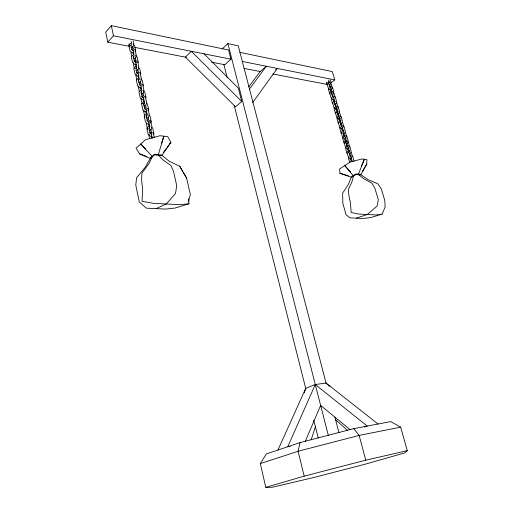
<?xml version="1.0" encoding="UTF-8"?>
<svg xmlns="http://www.w3.org/2000/svg" width="513" height="513" viewBox="0 0 513 513"><rect width="100%" height="100%" fill="white"/><g stroke="black" fill="none" stroke-linecap="round" stroke-linejoin="round"><path stroke-width="0.77" d="M182.795 171.528L179.717 166.231L169.316 161.326L162.345 155.663L154.586 154.907L149.905 158.985L145.442 166.969L136.631 177.729L135.765 185.046L139.299 202.007L146.352 208.163L165.75 209.086L175.318 208.009L188.906 203.796L188.944 199.095M366.789 164.025L366.904 159.588L361.755 158.992L349.962 162.172L339.632 168.944L339.882 173.227L350.866 177.1L355.9 173.894L361.056 174.394L366.789 164.025L362.46 171.22M188.598 199.006L188.239 201.263L190.387 194.722L186.604 178.094L179.717 166.231M299.99 442.616L298.098 451.267L304.183 476.141L265.798 487.35L260.315 463.598L266.42 453.922L299.99 442.616L353.778 428.631L390.771 421.603L400.653 427.149L407.29 450.677L404.61 452.96L365.731 464.041L313.244 477.641L272.172 487.279L265.798 487.35M133.681 62.746L133.386 64.061L134.303 68.261M136.214 74.411L135.919 75.725L136.843 79.964M138.773 86.178L138.478 87.492L139.408 91.776M141.357 98.06L141.056 99.375L141.992 103.697M143.961 110.051L143.659 111.366L144.922 117.182M149.245 134.374L148.943 135.689L149.584 138.651M328.871 88.089L328.461 89.506L329.808 94.136M331.68 97.714L331.263 99.137L332.623 103.799M334.502 107.416L334.085 108.839L335.451 113.54M337.355 117.195L336.932 118.612L338.311 123.351M340.222 127.044L339.798 128.462L341.183 133.239L342.158 133.681M343.139 132.258L343.492 131.084L342.357 127.198L341.562 126.839M343.114 136.965L342.684 138.388L344.082 143.198L345.063 143.659M346.025 146.968L345.595 148.392L347.006 153.24M348.962 157.042L348.526 158.466L349.77 162.743M304.267 392.945L305.71 388.379L315.277 384.513L326.044 383.064L378.055 424.02M161.492 143.576L163.859 136.189L158.331 154.605L158.479 155.285L163.429 160.28L170.893 165.449L173.574 171.566L176.741 185.757L175.517 193.446L166.295 203.975L156.138 208.631M311.154 439.859L315.566 426.239M382.14 214.165L385.141 206.867L384.744 200.32L381.294 188.829L377.831 183.789L368.097 179.685L361.216 174.959L356.067 174.458L351.033 177.665L348.462 184.263L342.633 193.132L342.851 203.385L346.076 214.755L349.892 217.852L362.781 218.461L370.713 217.583L382.14 214.165L375.805 214.947L358.574 214.049L351.181 212.504L350.411 202.789L348.84 195.209L348.378 189.541L351.905 181.923L353.54 176.062L344.768 165.577L350.571 172.015M361.332 166.436L364.339 159.293L358.484 174.144L358.651 174.709L363.993 178.902L372.008 183.276L374.894 188.303L378.344 199.878L377.068 206.085L367.276 214.505L356.381 218.16M305.325 441.276L320.638 405.417L350.084 429.605M277.95 450.036L305.71 388.379M343.357 131.713L342.973 132.392L344.108 136.298L345.441 137.221M340.465 121.812L340.081 122.479L341.209 126.352L342.537 127.282M335.996 108.217L336.381 107.563M334.745 102.228L334.361 102.876L335.47 106.691L336.797 107.627M329.115 82.946L328.724 83.568L329.821 87.319L331.141 88.274M252.697 102.562L277.289 68.434L275.609 69.851M249.267 89.307L266.337 66.248L260.174 71.538L248.747 86.902M163.435 152.425L166.225 148.68M167.155 147.436L170.874 142.441L167.732 136.631L159.953 135.733L145.545 139.651L136.016 148.308L139.651 153.874L149.758 158.305L154.439 154.221L162.191 154.977L170.874 142.441L169.79 143.383M149.706 127.455L149.001 128.288L150.046 133.098L151.919 134.239M150.495 122.896L151.341 121.889L150.065 116.047L149.052 115.085M147.045 115.271L146.346 116.085L147.378 120.85L149.245 121.998M211.497 62.163L224.848 64.734L230.927 59.194L228.574 50.024L111.315 25.65L105.71 32.127L107.813 42.194L129.808 46.433M147.84 110.776L148.693 109.795L147.423 104.004L146.417 103.042M107.813 42.194L113.463 35.795L111.315 25.65M141.806 91.243L141.101 92.026L142.12 96.701L143.973 97.868M130.892 45.593L131.629 43.695L131.142 41.45M139.222 79.4L138.523 80.163L139.53 84.792L141.376 85.966M131.456 49.876L132.476 48.78L135.034 49.639L136.259 55.205L135.669 57.841L134.643 58.924L133.374 58.7M135.073 51.736L135.798 50.96L134.586 45.433L133.098 43.983M133.399 57.116L134.143 55.224L133.162 50.697L132.45 50.357M136.663 67.658L135.958 68.402L136.958 72.993L138.799 74.18M133.97 61.432L135.002 60.348L137.574 61.227L138.805 66.844L138.215 69.479L137.176 70.55L135.907 70.332M135.817 62.612L136.246 62.163L134.977 61.932L135.689 62.291L136.682 66.857L135.932 68.742M135.855 66.292L133.842 68.415L135.066 74.064L137.074 76.001L138.869 76.302M133.322 54.667L131.315 56.77L132.527 62.368L134.528 64.305L136.323 64.619M136.509 73.096L137.548 72.025L140.139 72.917L141.376 78.592L140.78 81.227L139.735 82.285L138.465 82.08M138.414 78.021L136.387 80.169L137.625 85.87L139.639 87.8L141.441 88.089M138.491 80.483L139.247 78.598L138.241 73.994L137.522 73.622M130.815 43.15L128.808 45.234L130.013 50.781L132.008 52.717L133.797 53.051M139.068 84.863L140.12 83.811L142.723 84.722L143.973 90.448L143.377 93.084L142.319 94.123L141.043 93.93M140.992 89.865L138.959 92.032L140.209 97.784L142.236 99.714L144.038 99.984M141.069 92.327L141.832 90.455L140.819 85.799L140.094 85.414M141.652 96.745L142.71 95.707L145.326 96.63L146.596 102.414L145.987 105.05L144.922 106.076L143.646 105.896M143.525 97.932L143.961 97.502L142.685 97.316L143.416 97.72L144.442 102.414L143.672 104.286M144.262 108.737L145.333 107.711L147.962 108.653L149.238 114.489L148.629 117.131L147.552 118.137L146.276 117.971M146.301 116.355L147.077 114.489L146.045 109.75L145.307 109.327M222.097 49.03L227.875 43.611L238.269 45.837L326.236 383.795M146.898 120.837L147.975 119.83L150.623 120.792L151.912 126.679L151.297 129.321L150.206 130.315L148.924 130.161M148.783 122.036L149.232 121.619L147.949 121.453L148.693 121.895L149.738 126.679L148.95 128.532M149.552 133.053L150.642 132.065L153.304 133.04L154.278 137.497M241.764 101.542L235.499 106.8L185.392 57.135L191.349 51.306L241.764 101.542L238.34 88.153L204.052 53.839M328.442 83.818L329.237 82.298L328.583 80.054M330.366 83.247L334.745 79.881L332.302 71.576L239.757 52.345M329.275 85.28L330.385 84.427L331.007 82.292L330.334 79.99M330.705 89.916L331.494 89.313M332.078 94.886L333.194 94.039L333.822 91.904L332.462 87.268L330.192 86.524M334.066 103.107L334.874 101.593L333.764 97.797L332.988 97.47M334.899 104.556L336.028 103.729L336.656 101.593L335.284 96.912L333.008 96.162M336.207 107.672L336.675 107.326L335.823 107.185L336.605 107.525L337.727 111.347L336.906 112.86M337.464 108.756L336.663 109.34L335.451 109.134L333.944 107.57L332.578 102.876L334.078 101.106L335.29 101.317M336.926 110.859L335.419 112.642L336.797 117.368L338.311 118.933L339.523 119.125L340.324 118.548M336.791 112.565L337.592 111.981L337.208 112.642L338.33 116.483L339.657 117.419M337.746 114.309L338.881 113.488L339.516 111.347L338.131 106.64L335.842 105.877M337.56 116.483L338.702 115.662L341.004 116.432L342.395 121.183L341.754 123.319L340.613 124.133M339.773 122.684L340.6 121.177L339.471 117.323L338.676 116.977M343.498 134.028L344.653 133.226L345.294 131.091L343.896 126.307L341.581 125.525M343.325 136.253L344.48 135.458L346.807 136.253L348.218 141.075L347.57 143.21L346.41 143.999M346.115 138.356L345.3 138.92L344.088 138.754L342.569 137.195L341.171 132.392L342.684 130.578L343.896 130.751M345.448 142.248L346.269 141.691L345.89 142.383L347.032 146.314L348.372 147.231M345.576 142.563L346.41 141.069L345.262 137.151L344.46 136.779M346.243 146.256L347.404 145.468L349.744 146.276L351.161 151.136L350.514 153.272L349.34 154.054M349.045 148.372L348.224 148.93L347.012 148.776L345.486 147.218L344.076 142.377L345.595 140.549L346.807 140.716M348.378 152.297L349.206 151.745L348.827 152.451L349.981 156.414L351.322 157.324M348.507 152.618L349.347 151.123L348.192 147.18L347.384 146.795M350.655 161.274L351.482 160.729M364.307 427.04L367.218 426.079L315.277 384.513L287.78 446.727L290.044 446.284M260.315 463.598L298.098 451.267L359.151 435.402L400.653 427.149M304.183 476.141L365.763 460.18L407.29 450.677M188.906 203.796L179.178 204.655L153.098 203.289L142.043 201.282L142.627 189.374L141.601 180.095L141.921 173.182L148.687 164.013L152.239 156.952L152.092 156.273L140.742 144.012L145.545 148.975M341.171 173.349L339.882 173.227L348.539 175.876M151.97 136.336L150.155 136.131L148.11 134.201L146.827 128.282L148.879 126.051L150.091 126.204M351.168 159.017L349.956 158.883L348.43 157.318L347.006 152.444L348.526 150.604L349.738 150.751M350.353 155.554L352.7 156.375L354.13 161.274M149.302 124.108L147.487 123.877L145.455 121.947L144.179 116.085L146.224 113.88L147.436 114.04M146.288 115.989L147.039 116.085M146.66 111.988L144.846 111.744L142.819 109.808L141.556 104.004L143.602 101.811L144.801 101.991M146.596 109.878L144.737 108.718L143.711 103.998L144.416 103.203L143.666 103.927L144.409 104.036M342.402 128.981L341.19 128.808L339.67 127.243L338.285 122.479L339.792 120.677L341.004 120.869M333.828 99.625L332.616 99.413L331.116 97.848L329.756 93.186L331.257 91.429L332.462 91.654M136.253 62.496L134.412 61.303L133.425 56.757M333.957 97.912L332.636 96.97L331.533 93.186L331.917 92.552L331.129 93.148L331.629 93.238M133.399 56.802L134.143 56.937M332.097 93.584L331.244 93.43L332.046 91.91L330.943 88.14L330.173 87.826M331.013 89.987L329.808 89.762L328.301 88.198L326.954 83.568L328.455 81.83L329.66 82.067M133.72 50.922L131.892 49.723L130.911 45.215M134.521 47.337L186.36 57.321M243.855 68.396L260.315 71.563M272.852 73.981L327.704 84.542M130.866 47.164L132.13 47.408L133.149 46.305L133.733 43.676L133.13 40.918M113.463 35.795L230.927 59.194M242.123 61.425L334.745 79.881M139.651 153.874L146.763 156.548M350.328 156.888L351.142 157.286L352.309 161.262M150.617 133.694L151.367 134.149L152.271 138.292M335.258 419.435L347.634 430.497M326.044 383.064L329.603 386.289M151.713 127.237L152.727 128.199L154.022 134.098M143.3 90.628L144.807 92.071L146.064 97.81M140.716 78.803L142.216 80.252L143.46 85.934M138.151 67.088L139.651 68.537L140.883 74.167M135.612 55.481L137.106 56.93L138.33 62.509M347.314 141.235L348.321 142.274L349.738 147.096M338.638 111.578L339.644 112.616L341.023 117.336M332.963 92.18L333.963 93.219L335.156 97.284M353.778 428.631L359.151 435.402L365.763 460.18M183.282 172.374L186.604 178.094M331.154 83.632L332.507 88.242M336.791 102.882L338.163 107.563M342.511 122.427L343.902 127.179M345.409 132.309L346.807 137.099M351.264 152.31L352.508 156.561M329.647 84.498L330.192 86.37M332.45 94.097L333.001 95.982M335.271 103.761L335.829 105.659M338.118 113.501L338.676 115.419M340.985 123.319L341.549 125.243M344.063 133.855L344.441 135.15M346.782 143.172L347.352 145.128M349.712 153.207L350.674 156.503M330.225 89.499L330.77 91.378M333.033 99.131L333.585 101.029M335.868 108.839L336.419 110.744M338.715 118.618L339.279 120.536M341.594 128.468L342.158 130.405M344.678 139.042L345.435 141.652M347.404 148.398L347.981 150.367M350.347 158.479L350.924 160.46M326.345 82.247L327.018 84.542M334.912 417.127L338.946 432.632M227.875 43.611L328.358 435.518M223.899 64.625L227.233 77.822M234.294 105.768L305.895 389.104M313.738 420.153L318.252 438.006M132.72 46.484L133.207 48.729M135.233 57.988L135.727 60.258M137.766 69.601L138.266 71.891M140.325 81.323L140.831 83.632M142.909 93.154L143.416 95.482M145.512 105.088L146.025 107.441M148.148 117.137L148.667 119.51M150.803 129.302L151.585 132.893M132.976 52.486L133.47 54.744M135.496 64.048L135.99 66.324M138.042 75.712L138.542 78.008M140.607 87.486L141.113 89.807M143.364 100.15L143.704 101.709M145.807 111.366L146.327 113.726M148.578 124.069L148.969 125.858M151.245 136.298L151.636 138.1M128.987 43.797L129.59 46.555M130.879 52.499L131.783 56.667M146.288 123.473L147.564 129.347"/></g></svg>
